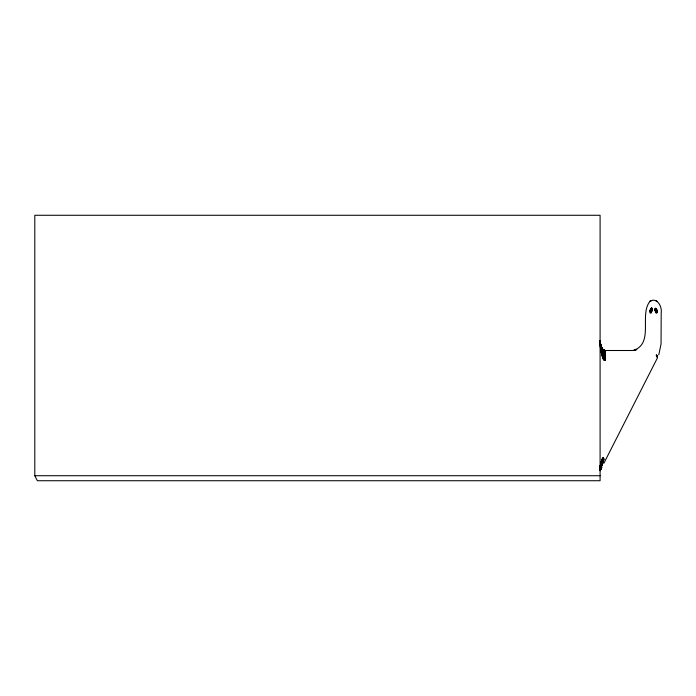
<?xml version="1.0" encoding="UTF-8"?>
<svg xmlns="http://www.w3.org/2000/svg" width="696" height="696" viewBox="0 0 696 696"><rect width="100%" height="100%" fill="white"/><g stroke="black" fill="none" stroke-linecap="round" stroke-linejoin="round"><path stroke-width="1.04" d="M600.152 342.119L600.091 340.483L600.474 348.157L601.953 355.978L602.997 357.509L604.754 356.587C605.694 352.567 604.241 350.497 601.709 347.904C596.924 331.792 602.919 354.569 604.72 357.605L605.181 357.091L604.78 355.865L601.066 347.321L600.143 341.962L600.631 346.965L602.536 354.716M600.291 343.319L600.143 341.962L602.023 349.296L601.857 352.959L600.3 343.406L600.474 348.157M600.822 468.582L600.091 470.139L600.518 465.493L602.614 457.985L601.579 460.691L600.918 468.034L600.169 469.139L600.239 465.955L600.222 469.008L603.684 457.977M602.336 353.968L600.587 347.426L600.091 340.483L601.379 351.35L601.509 348.244L603.467 351.602L604.807 352.324L605.181 351.845L602.727 350.375L602.623 354.107L600.343 344.25L601.997 351.967L604.78 355.865L605.181 351.845L602.997 349.583L605.181 350.506L603.945 350.201L604.076 359.023L604.189 360.137L604.65 358.979L604.685 360.424L604.676 350.654L602.997 349.583L601.222 346.825L602.023 351.724L605.181 355.517L605.181 357.091L603.232 358.997L605.181 360.519L602.997 357.509L603.241 350.158L604.372 351.697L604.232 357.309L604.72 357.605M600.839 469.235L600.091 470.644L601.701 467.512L600.091 470.705L601.805 467.233L600.091 470.644L600.692 464.197L601.579 460.691L602.005 462.84L602.788 458.56L603.101 459.673L600.117 468.617L600.918 468.034M600.091 468.391L600.944 463.179C601.57 468.904 597.725 469.53 601.066 466.146M600.561 469.147L600.091 470.435L600.996 464.493M601.24 462.013L601.414 467.338L600.091 470.096L600.692 464.197L600.126 467.764L600.109 466.459L601.579 460.691M651.091 312.086L650.282 309.624L651.647 310.773L651.83 307.858L652.065 310.477L651.012 312.939L650.134 312.939L652.291 308.693L652.291 310.433L651.012 312.939L649.82 311.173L651.091 312.086L650.56 312.339M600.648 469.295L600.091 470.435L600.744 468.947C599.186 471.436 601.396 461.5 600.126 466.912L600.109 466.459L600.091 467.555L600.143 466.346L600.091 467.555L601.022 467.12M655.806 311.329L656.841 309.624L655.806 311.329L657.415 312.043L656.084 312.504L657.102 310.364L655.649 311.025L656.519 308.989L655.937 311.686L656.111 312.939L656.989 312.939L654.832 308.693L654.832 310.433L656.111 312.939L657.302 311.173C655.197 311.843 654.179 309.694 655.728 308.093L655.267 310.59L655.71 309.955M600.143 466.346L600.109 466.981L600.091 466.538M602.023 349.296L605.181 355.517L603.423 354.299L601.509 350.323L600.474 344.32M602.023 351.724L601.579 347.574L601.953 348.226M600.239 466.511C600.709 464.075 600.056 470.861 600.222 469.008M600.091 340.483L601.222 352.167L602.432 355.291L600.944 351.619L600.613 345.233M600.3 345.364L600.848 350.201L601.866 352.898L600.3 345.364L601.944 352.385L601.875 355.221M650.638 311.764L651.186 311.686L650.603 308.989L651.856 310.59L651.386 308.093L651.473 311.025L650.012 310.364L651.03 312.504L649.707 312.043M600.091 467.486L600.309 465.694L601.057 465.52M601.039 465.006L600.518 465.493L600.692 464.197M602.779 349.322L603.928 351.715L603.702 359.658L604.119 358.614L603.945 359.919L604.676 358.449L605.181 358.779L604.928 360.493L604.72 357.5L603.241 355.978L605.181 354.081L602.075 350.793L600.613 347.173M602.788 458.56L600.091 469L602.614 457.985M600.126 467.764L600.474 465.032L600.518 465.493M601.709 461.23L600.152 467.268M600.961 468.295L602.162 459.621L602.553 461.265L603.502 457.411L603.101 459.673M600.239 467.416L600.091 468.286L600.857 466.085M600.213 469.87L601.414 467.338M604.015 459.195L602.779 462.927L603.876 458.664L600.761 466.946L600.23 467.007M603.249 460.343L602.736 462.431L603.354 460.865M600.735 468.147L600.143 469.469L602.666 461.918M600.787 467.677L602.136 464.476L600.169 469.139M655.963 310.294L655.467 310.773L656.145 308.476L655.058 310.477L655.136 309.546L655.267 310.59M600.596 465.815L600.822 465.067M658.773 354.847L661.043 344.05L661.2 312.939C662.314 306.579 656.807 296.435 649.594 301.594L651.734 300.463M600.413 468.869L602.075 463.484L600.735 467.434M602.44 460.726L602.953 459.116L602.31 460.169M602.779 358.153L602.997 357.509L603.232 358.997L601.666 353.951M600.091 469.104L600.822 467.199M600.665 468.599L602.136 464.945L600.248 469.504M600.779 466.329L601.544 464.885M656.563 312.339L656.032 312.086L656.354 311.216M600.117 468.617L600.848 466.712M600.091 469.687L600.335 469.052M600.465 469.948L600.961 468.965M655.649 311.025L656.519 308.989M600.143 469.469L601.492 466.798M600.091 470.139L600.448 469.382M656.954 355.508L656.633 356.178L656.493 354.673L656.189 355.308L657.25 357.413L656.954 355.508L657.607 356.683M603.797 463.414L657.468 357.84M604.789 355.447L603.127 356.735L604.676 358.449M603.702 359.658L604.076 359.023M600.648 346.721L602.753 352.933L604.798 355.047L605.181 354.081L603.328 355.238L602.64 354.012L604.754 356.587M602.623 354.107L600.657 346.486L602.788 352.367L603.963 353.803L605.181 354.081L604.815 352.611L603.467 353.638L602.727 353.211M600.143 342.945L601.553 349.54L602.788 351.071L605.181 351.106L603.963 352.246L602.057 351.254L600.326 345.025L600.631 346.965M655.937 311.686L657.102 310.364M600.979 467.582L600.178 468.008M650.107 301.177C638.798 314.609 654.588 343.528 633.186 350.506L605.181 350.506L603.528 350.01L605.181 351.106L604.754 351.236L601.527 348.418L600.152 342.676M656.032 312.086L657.302 311.173M605.181 351.106L602.806 351.567L600.657 346.599M604.928 350.488C603.632 350.384 605.981 350.471 604.72 350.897L602.623 349.757L600.343 344.485L600.996 349.218M634.769 350.314L636.823 349.462L633.186 350.506M603.423 354.299L605.181 352.846L601.553 349.157L600.335 344.807L601.048 348.731M600.665 346.13L602.753 350.601L604.232 350.732L604.372 351.697M600.335 343.937L602.075 350.123L603.493 352.132L605.181 352.846L603.127 349.836L604.119 350.384M34.8 475.716L37.349 480.727L600.091 480.727L600.091 215.273L34.8 215.273L34.8 475.716L600.091 475.716M603.649 350.236L605.181 350.654M650.769 311.216L651.317 311.329L650.977 308.476L652.291 310.433L651.987 309.546M604.754 351.184L603.815 350.836M604.815 352.611L602.066 349.914L600.343 344.172C600.952 347.13 602.005 350.81 605.181 351.845L603.493 353.011L602.771 352.646L602.536 349.392L600.343 344.172M655.388 300.463L657.529 301.594M604.815 353.916L602.075 350.793L600.343 344.485M604.076 350.314L604.676 350.654M605.181 357.091L603.319 355.343L603.223 350.123L601.448 347.782L600.3 343.406M650.012 310.364L651.186 311.686M600.561 344.781L602.432 349.096L601.666 347.765M603.423 351.115L604.815 353.568L602.083 350.566L600.665 346.243M650.282 309.624L651.317 311.329M602.727 350.375L604.815 354.281M604.815 352.915L602.64 349.818M601.944 352.385L600.526 347.93M602.701 353.507L600.326 343.702L601.936 348.731L600.631 345.425M601.388 347.452L601.866 348.418L600.848 345.781L601.448 347.782M601.222 346.825L601.77 348.078M650.603 308.989L651.473 311.025M601.44 347.739L600.326 343.702M604.754 356.717L601.048 347.017M650.977 308.476L651.647 310.773M600.587 344.981L600.961 346.303M600.648 345.66L602.04 349.496L603.737 350.488L603.737 356.796L604.232 357.309L600.657 345.773M601.77 353.42L600.561 347.678M600.526 344.555L600.909 346.051M651.386 308.093L651.856 310.59M604.928 360.493L604.65 358.979L604.189 360.137L604.119 358.614M600.613 347.208L600.961 349.549M655.432 309.694L655.467 310.773M603.319 355.343L603.737 356.796L603.319 355.343"/></g></svg>
